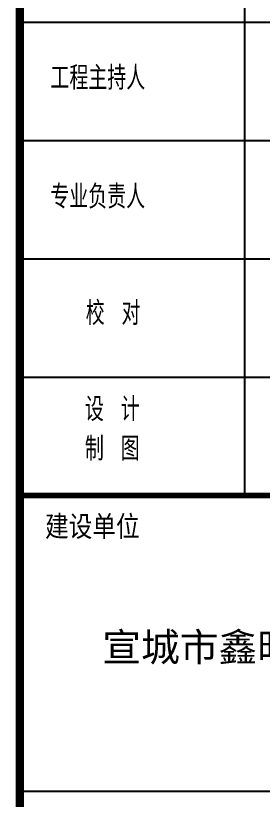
# Model space of a CAD drawing. Extents: x 33088 to 140010, y 13737 to 369010.
# Drawn here: x 114805 to 117097, y 98195 to 105482 of the extents above; entities that cross this region are included whole.
import ezdxf

# ---------------------------------------------------------------- set-up
doc = ezdxf.new("R2010")
doc.units = 0
doc.header["$LTSCALE"] = 1000
doc.header["$MEASUREMENT"] = 0
for name, color, linetype in [('1', 7, 'CONTINUOUS'), ('PP-PM-TK', 7, 'CONTINUOUS'), ('PUB_TEXT', 7, 'CONTINUOUS'), ('PUB_TITLE', 4, 'CONTINUOUS')]:
    doc.layers.add(name, color=color, linetype=linetype)
doc.styles.add('-黑体', font='simhei.ttf', dxfattribs={"width": 0.8})
doc.styles.add('TQ', font='txt.shx', dxfattribs={"width": 0.8, "bigfont": 'hztxt.shx'})

msp = doc.modelspace()

# ---------------------------------------------------------------- linework, layer by layer
at = {"layer": '1'}
msp.add_line((114843.4, 98269.8), (120893.4, 98269.8), dxfattribs=at)
at = {"layer": 'PP-PM-TK', "color": 4}
for points, const_width in [([(114843.4, 143129.4), (114843.4, 83129.4)], 77), ([(114843.4, 101019.8), (120893.4, 101019.8)], 22)]:
    msp.add_lwpolyline(points, dxfattribs=dict(at, const_width=const_width))
at = {"layer": 'PUB_TITLE', "color": 4}
for p, q in [((116933.3, 101019.8), (116933.3, 108719.8)), ((114843.4, 105419.8), (120893.4, 105419.8)), ((114843.4, 104319.8), (120893.4, 104319.8)), ((114843.4, 103219.8), (120893.4, 103219.8)), ((114843.4, 102119.8), (120893.4, 102119.8)), ((114843.4, 101019.8), (120893.4, 101019.8))]:
    msp.add_line(p, q, dxfattribs=at)
at = {"layer": 'PUB_TITLE', "color": 4, "const_width": 55}
msp.add_lwpolyline([(114843.4, 101019.8), (120893.4, 101019.8)], dxfattribs=at)

# ---------------------------------------------------------------- texts
at = {"layer": 'PUB_TEXT', "color": 2, "style": 'TQ'}
msp.add_text('建设单位', height=220, dxfattribs=at).set_placement((115077.4, 100615.8))
at = {"layer": 'PUB_TEXT', "color": 2, "char_height": 220, "width": 1847.813, "attachment_point": 1, "style": 'TQ'}
for s, insert in [('工程主持人', (115128.4, 105012.3)), ('专业负责人', (115127.2, 103908)), ('校 对', (115456.1, 102825.3)), ('设 计 \\P制 图', (115448.7, 101931.2))]:
    msp.add_mtext(s, dxfattribs=dict(at, insert=insert))
at = {"layer": 'PUB_TITLE', "color": 255, "style": '-黑体'}
msp.add_text('宣城市鑫旺塑业有限公司', height=264, dxfattribs=at).set_placement((115610.1, 99477.6))

doc.saveas('drawing.dxf')
